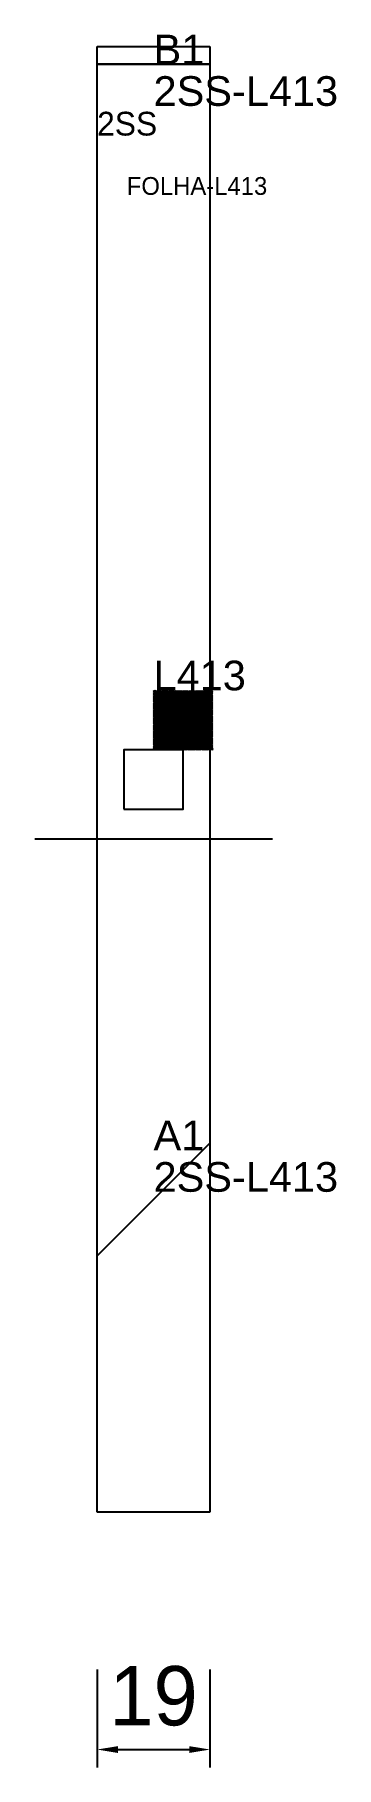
# Model space of a CAD drawing. Header units: metres. Extents: x 212 to 262, y -88 to 204.
import ezdxf

# ---------------------------------------------------------------- set-up
doc = ezdxf.new("R2010")
doc.units = ezdxf.units.M
for name, color, linetype in [('3', 3, 'CONTINUOUS'), ('AUX00', 7, 'CONTINUOUS'), ('COTA', 241, 'CONTINUOUS'), ('FOLHA', 255, 'CONTINUOUS'), ('Hachura', 251, 'CONTINUOUS'), ('NOMENCLATURA', 7, 'CONTINUOUS'), ('Nível', 160, 'CONTINUOUS'), ('Painéis', 200, 'CONTINUOUS'), ('Pilares', 5, 'CONTINUOUS'), ('REAPROVEITAMENTO', 251, 'CONTINUOUS'), ('SARR_2.2x7', 40, 'CONTINUOUS')]:
    doc.layers.add(name, color=color, linetype=linetype)
doc.styles.add('ARIAL', font='Arial.ttf')
doc.styles.add('STR_STANDARD', font='arial.ttf')
doc.dimstyles.new('EZ DXF', dxfattribs={"dimtxt": 10, "dimasz": 3.5, "dimexe": 3, "dimexo": 1.5, "dimgap": 1, "dimtad": 1, "dimdec": 1, "dimdsep": 46, "dimcen": 2.5, "dimazin": 3, "dimtfac": 1, "dimtmove": 0, "dimatfit": 3})

msp = doc.modelspace()

# ---------------------------------------------------------------- hatches: boundary and pattern name
at = {"layer": 'Hachura'}
h = msp.add_hatch(dxfattribs=at)
h.set_pattern_fill('ANSI31', scale=50)
h.paths.add_polyline_path([(222.2, 201.5), (241.2, 201.5), (241.2, -45.5), (222.2, -45.5)])
h = msp.add_hatch(dxfattribs=at)
h.set_pattern_fill('ANSI31', scale=50)
h.paths.add_polyline_path([(222.2, 201.5), (241.2, 201.5), (241.2, -45.5), (222.2, -45.5)])
at = {"layer": 'Reaproveitamento'}
h = msp.add_hatch(dxfattribs=at)
h.set_pattern_fill('SOLID')
h.paths.add_polyline_path([(231.7, 83), (241.7, 83), (241.7, 93), (231.7, 93)])
h = msp.add_hatch(dxfattribs=at)
h.set_pattern_fill('SOLID')
h.paths.add_polyline_path([(231.7, 83), (241.7, 83), (241.7, 93), (231.7, 93)])

# ---------------------------------------------------------------- linework, layer by layer
at = {"layer": '3'}
msp.add_lwpolyline([(222.2, 198.5), (241.2, 198.5)], close=True, dxfattribs=at)
msp.add_lwpolyline([(222.2, 198.5), (241.2, 198.5)], close=True, dxfattribs=at)
at = {"layer": 'Painéis', "color": 200}
for p, q in [((222.2, 201.5), (241.2, 201.5)), ((222.2, -45.5), (222.2, 201.5)), ((222.2, 201.5), (241.2, 201.5)), ((222.2, -45.5), (222.2, 201.5)), ((241.2, 201.5), (241.2, -45.5)), ((241.2, 201.5), (241.2, -45.5)), ((241.2, -45.5), (222.2, -45.5)), ((241.2, -45.5), (222.2, -45.5))]:
    msp.add_line(p, q, dxfattribs=at)
at = {"layer": 'Pilares'}
msp.add_lwpolyline([(226.7, 73), (236.7, 73), (236.7, 83), (226.7, 83)], close=True, dxfattribs=at)
msp.add_lwpolyline([(226.7, 73), (236.7, 73), (236.7, 83), (226.7, 83)], close=True, dxfattribs=at)
at = {"layer": 'SARR_2.2x7'}
msp.add_line((211.7, 68), (251.7, 68), dxfattribs=at)
msp.add_line((211.7, 68), (251.7, 68), dxfattribs=at)

# ---------------------------------------------------------------- texts
at = {"layer": '3', "style": 'STR_STANDARD'}
for s, p in [('B1', (231.7, 198.5)), ('B1', (231.7, 198.5)), ('A1', (231.7, 15.5)), ('A1', (231.7, 15.5))]:
    msp.add_text(s, height=5, dxfattribs=at).set_placement(p)
at = {"layer": 'AUX00', "style": 'STR_STANDARD'}
for p in [(231.7, 191.5), (231.7, 191.5), (231.7, 8.5), (231.7, 8.5)]:
    msp.add_text('2SS-L413', height=5, dxfattribs=at).set_placement(p)
at = {"layer": 'FOLHA'}
msp.add_text('FOLHA-L413', height=3, dxfattribs=at).set_placement((227.2, 176.5))
msp.add_text('FOLHA-L413', height=3, dxfattribs=at).set_placement((227.2, 176.5))
at = {"layer": 'NOMENCLATURA', "insert": (231.7, 98), "char_height": 5, "attachment_point": 1, "style": 'ARIAL'}
msp.add_mtext('L413', dxfattribs=at)
msp.add_mtext('L413', dxfattribs=at)
at = {"layer": 'Nível'}
msp.add_text('2SS', height=4, dxfattribs=at).set_placement((222.2, 186.5))
msp.add_text('2SS', height=4, dxfattribs=at).set_placement((222.2, 186.5))

# ---------------------------------------------------------------- dimensions: what is measured, and where the dimension line sits
at = {"layer": 'COTA'}
msp.add_linear_dim(base=(222.2, -85.5), p1=(222.2, -70.5), p2=(241.2, -70.5), dimstyle='EZ DXF', dxfattribs=at).render()
msp.add_linear_dim(base=(222.2, -85.5), p1=(222.2, -70.5), p2=(241.2, -70.5), dimstyle='EZ DXF', dxfattribs=at).render()

doc.saveas('drawing.dxf')
